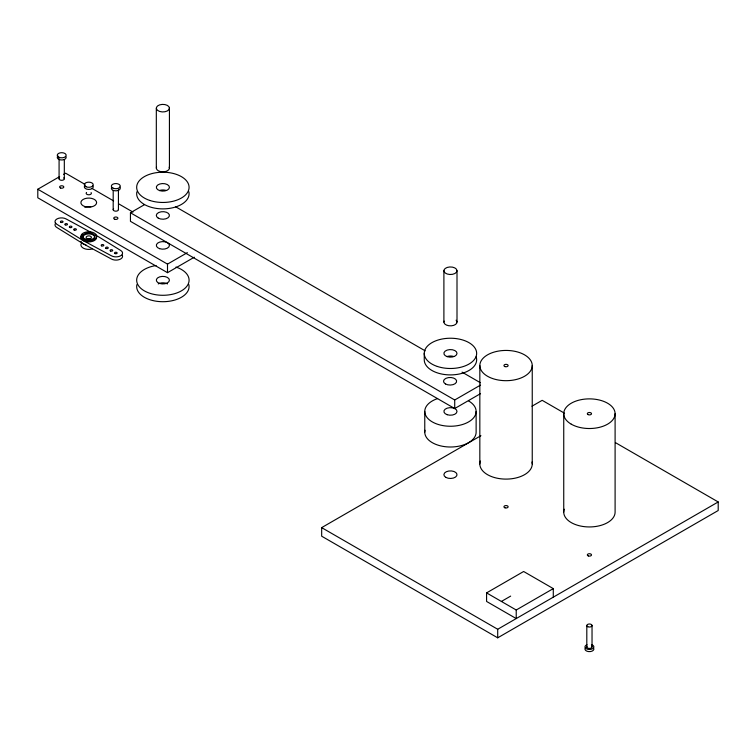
<?xml version="1.0" encoding="UTF-8"?>
<svg xmlns="http://www.w3.org/2000/svg" width="756" height="756" viewBox="0 0 756 756"><rect width="100%" height="100%" fill="white"/><g stroke="black" fill="none" stroke-linecap="round" stroke-linejoin="round"><path stroke-width="1.13" d="M144.349 204.744L130.448 212.767L130.448 221.328L454.715 408.542L454.715 399.99L480.523 385.087M194.311 257.201L167.501 272.68L37.8 197.788L37.8 189.236L59.639 176.62M63.608 174.334L65.592 173.181L85.003 184.388M37.8 189.236L167.501 264.118L187.356 252.655M454.715 408.542L480.523 393.64M615.431 442.629L718.2 501.956L718.2 510.517L497.703 637.818L321.669 536.193L321.669 527.631L480.92 435.692M531.959 406.218L542.175 400.33L564.552 413.248M553.288 588.612L516.225 610.007L516.225 618.569L486.58 601.445L486.58 592.893L523.643 571.498L553.288 588.612L553.288 597.164M501.408 601.445L510.669 596.097M321.669 527.631L497.703 629.266L718.2 501.956M91.325 232.546L66.178 218.985A6.549 3.78 0 0 0 56.908 218.985A6.549 3.78 0 0 0 56.908 224.334L83.226 240.597L111.387 255.783A6.549 3.78 0 0 0 120.648 255.783A6.549 3.78 0 0 0 120.648 250.434L95.313 234.776M175.628 206.757L425.222 350.869M462.048 372.132L480.466 382.763M92.147 188.518L113.598 200.898M118.701 203.846L132.999 212.105M130.448 212.767L454.715 399.99M486.58 592.893L516.225 610.007M615.1 413.702L615.1 512.124A25.685 14.827 0 0 1 586.902 526.875A25.685 14.827 0 0 1 564.231 509.223M592.033 625.439L592.033 646.834M586.807 625.599L586.807 646.994M563.74 413.702L563.74 512.124M532.243 365.554A26.205 15.129 0 0 1 492.94 378.661A26.205 15.129 0 0 1 492.94 352.457A26.205 15.129 0 0 1 532.243 365.554L532.243 463.976M497.703 629.266L497.703 637.818M479.833 365.554L479.833 463.976M476.129 411.425L476.129 432.177A25.685 14.827 0 0 1 448.771 446.976A25.685 14.827 0 0 1 424.985 430.249M457.002 270.724A6.549 3.78 0 0 1 447.174 274.003A6.549 3.78 0 0 1 447.174 267.454A6.549 3.78 0 0 1 457.002 270.724L457.002 322.075M443.895 270.724L443.895 322.075M424.768 411.425L424.768 432.177M424.248 353.364L424.248 359.78A26.205 15.129 0 0 0 453.024 374.834A26.205 15.129 0 0 0 476.148 356.823M169.429 108.155A6.549 3.78 0 0 1 159.601 111.434A6.549 3.78 0 0 1 159.601 104.886A6.549 3.78 0 0 1 169.429 108.155L169.429 168.068M167.501 264.118L167.501 272.68M156.322 108.155L156.322 168.068M118.427 189.312L118.427 209.582M113.192 190.597L113.192 209.743M64.317 159.573L64.317 178.709M59.081 158.599L59.081 178.87M532.016 462.001A26.205 15.129 0 0 1 505.178 479.096A26.205 15.129 0 0 1 480.334 461.028M119.779 187.101A4.451 2.57 0 0 1 116.509 190.805A4.451 2.57 0 0 1 111.406 187.866M118.342 209.27A2.618 1.512 0 0 1 115.403 211.16A2.618 1.512 0 0 1 113.608 208.845M66.008 156.728A4.451 2.57 0 0 1 61.009 159.941A4.451 2.57 0 0 1 57.966 155.991M63.74 177.84A2.618 1.512 0 0 1 62.115 180.287A2.618 1.512 0 0 1 59.261 178.246M92.752 185.692A4.451 2.57 0.1 0 1 88.546 189.435A4.451 2.57 0.1 0 1 85.041 185.456M91.107 192.591A2.618 1.512 0.1 0 1 88.632 194.783A2.618 1.512 0.1 0 1 86.571 192.449M92.345 248.913A7.862 4.536 0 0 1 83.831 248.403A7.862 4.536 0 0 1 81.185 243.697M96.541 236.675A7.862 4.536 0 0 1 88.367 241.92A7.862 4.536 0 0 1 81.185 236.212M81.78 235.324A7.862 4.536 0 0 1 82.669 234.53M95.369 234.908A7.862 4.536 0 0 1 96.116 235.759M83.151 238.631A6.029 3.478 0 0 1 88.461 233.906A6.029 3.478 0 0 1 94.604 238.282M94.15 238.962A6.029 3.478 0 0 1 93.46 239.576M85.967 244.831A7.862 4.536 0 0 1 81.015 241.306M122.245 255.15A6.549 3.78 0 0 1 119.439 259.544A6.549 3.78 0 0 1 111.387 258.996L83.226 243.801L56.908 227.537A6.549 3.78 0 0 1 55.708 223.152M87.469 239.283A2.618 1.512 0 0 1 90.087 239.283M169.202 167.085A6.549 3.78 0 0 1 162.871 171.848A6.549 3.78 0 0 1 156.549 167.085M188.858 191.778A26.205 15.129 0 0 1 162.871 208.883A26.205 15.129 0 0 1 136.893 191.778M159.601 190.474A6.549 3.78 0 0 1 166.15 190.474M188.849 284.606A26.205 15.129 0 0 1 162.871 301.71A26.205 15.129 0 0 1 136.893 284.606M175.978 267.057A26.205 15.129 0 0 1 181.402 290.862A26.205 15.129 0 0 1 140.181 287.724A26.205 15.129 0 0 1 156.095 265.545M158.24 283.906A6.549 3.78 0 0 1 167.501 283.906M84.823 207.229A7.862 4.536 0 0 1 90.786 206.775M593.725 648.393A4.451 2.57 0 0 1 588.726 651.596A4.451 2.57 0 0 1 585.683 647.656M591.447 644.622A4.451 2.57 0 0 1 592.978 648.459A4.451 2.57 0 0 1 586.165 648.667A4.451 2.57 0 0 1 586.996 644.755M591.457 645.964A2.618 1.512 0 0 1 589.831 648.412A2.618 1.512 0 0 1 586.977 646.371M447.174 356.511A6.549 3.78 0 0 1 453.723 356.511M456.123 320.185A6.549 3.78 0 0 1 451.304 325.827A6.549 3.78 0 0 1 444.122 321.092M468.607 400.945A25.685 14.827 0 0 1 466.953 422.784A25.685 14.827 0 0 1 429.417 419.93A25.685 14.827 0 0 1 437.611 398.582M587.941 414.553A2.098 1.21 0 0 0 591.447 414.014A2.098 1.21 0 0 0 588.877 412.53A2.098 1.21 0 0 0 587.941 414.553M504.989 366.603A2.098 1.21 0 0 0 508.136 365.554A2.098 1.21 0 0 0 504.989 364.505A2.098 1.21 0 0 0 504.989 366.603M571.262 424.182A25.685 14.827 0 0 0 614.222 417.539A25.685 14.827 0 0 0 582.772 399.376A25.685 14.827 0 0 0 571.262 424.182M113.003 188.131A4.451 2.57 0 0 0 120.213 186.534A4.451 2.57 0 0 0 114.213 183.727A4.451 2.57 0 0 0 113.003 188.131M58.902 157.257A4.451 2.57 0 0 0 66.103 155.66A4.451 2.57 0 0 0 60.102 152.854A4.451 2.57 0 0 0 58.902 157.257M85.976 186.723A4.451 2.57 0.1 0 0 93.177 185.125A4.451 2.57 0.1 0 0 87.186 182.319A4.451 2.57 0.1 0 0 85.976 186.723M84.502 240.124A7.862 4.536 0 0 0 96.636 236.552A7.862 4.536 0 0 0 85.211 232.272A7.862 4.536 0 0 0 84.502 240.124M85.494 239.236A6.029 3.478 0 0 0 94.802 236.496A6.029 3.478 0 0 0 86.042 233.217A6.029 3.478 0 0 0 85.494 239.236M87.469 238.698A2.618 1.512 0 0 0 91.4 237.384A2.618 1.512 0 0 0 87.469 236.07A2.618 1.512 0 0 0 87.469 238.698M106.01 248.403A1.314 0.756 0 0 0 108.203 248.062A1.314 0.756 0 0 0 106.596 247.136A1.314 0.756 0 0 0 106.01 248.403M101.569 245.832A1.314 0.756 0 0 0 103.761 245.492A1.314 0.756 0 0 0 102.154 244.566A1.314 0.756 0 0 0 101.569 245.832M110.461 250.973A1.314 0.756 0 0 0 112.653 250.633A1.314 0.756 0 0 0 111.047 249.707A1.314 0.756 0 0 0 110.461 250.973M74.145 230.004A1.314 0.756 0 0 0 76.337 229.663A1.314 0.756 0 0 0 74.731 228.737A1.314 0.756 0 0 0 74.145 230.004M69.694 227.433A1.314 0.756 0 0 0 71.886 227.093A1.314 0.756 0 0 0 70.28 226.167A1.314 0.756 0 0 0 69.694 227.433M65.252 224.863A1.314 0.756 0 0 0 67.445 224.532A1.314 0.756 0 0 0 65.838 223.606A1.314 0.756 0 0 0 65.252 224.863M60.801 222.302A1.314 0.756 0 0 0 62.994 221.962A1.314 0.756 0 0 0 61.387 221.035A1.314 0.756 0 0 0 60.801 222.302M114.912 253.534A1.314 0.756 0 0 0 117.095 253.194A1.314 0.756 0 0 0 115.498 252.268A1.314 0.756 0 0 0 114.912 253.534M149.773 200.434A26.205 15.129 0 0 0 189.076 187.337A26.205 15.129 0 0 0 149.773 174.23A26.205 15.129 0 0 0 149.773 200.434M159.601 190.606A6.549 3.78 0 0 0 169.429 187.337A6.549 3.78 0 0 0 159.601 184.058A6.549 3.78 0 0 0 159.601 190.606M159.601 283.434A6.549 3.78 0 0 0 169.42 280.164A6.549 3.78 0 0 0 159.601 276.885A6.549 3.78 0 0 0 159.601 283.434M60.65 188.036A2.098 1.21 0 0 0 63.797 186.987A2.098 1.21 0 0 0 60.65 185.938A2.098 1.21 0 0 0 60.65 188.036M114.761 219.268A2.098 1.21 0 0 0 117.908 218.219A2.098 1.21 0 0 0 114.761 217.17A2.098 1.21 0 0 0 114.761 219.268M84.823 206.539A7.862 4.536 0 0 0 96.617 202.608A7.862 4.536 0 0 0 84.823 198.677A7.862 4.536 0 0 0 84.823 206.539M159.601 248.667A6.549 3.78 0 0 0 169.429 245.398A6.549 3.78 0 0 0 159.601 242.118A6.549 3.78 0 0 0 159.601 248.667M587.771 626.696A2.618 1.512 0 0 0 592.005 625.76A2.618 1.512 0 0 0 588.48 624.106A2.618 1.512 0 0 0 587.771 626.696M437.346 366.462A26.205 15.129 0 0 0 476.658 353.364A26.205 15.129 0 0 0 437.346 340.257A26.205 15.129 0 0 0 437.346 366.462M447.174 356.643A6.549 3.78 0 0 0 457.002 353.364A6.549 3.78 0 0 0 447.174 350.085A6.549 3.78 0 0 0 447.174 356.643M445.454 383.944A6.549 3.78 0 0 0 456.416 382.243A6.549 3.78 0 0 0 448.384 377.613A6.549 3.78 0 0 0 445.454 383.944M158.24 218.115A6.549 3.78 0 0 0 169.202 216.424A6.549 3.78 0 0 0 161.179 211.784A6.549 3.78 0 0 0 158.24 218.115M447.174 414.704A6.549 3.78 0 0 0 457.002 411.425A6.549 3.78 0 0 0 447.174 408.155A6.549 3.78 0 0 0 447.174 414.704M445.813 477.357A6.549 3.78 0 0 0 456.775 475.656A6.549 3.78 0 0 0 448.752 471.026A6.549 3.78 0 0 0 445.813 477.357M504.989 507.824A2.098 1.21 0 0 0 508.136 506.775A2.098 1.21 0 0 0 504.989 505.726A2.098 1.21 0 0 0 504.989 507.824M588.376 555.962A2.098 1.21 0 0 0 591.513 554.913A2.098 1.21 0 0 0 588.376 553.865A2.098 1.21 0 0 0 588.376 555.962"/></g></svg>
